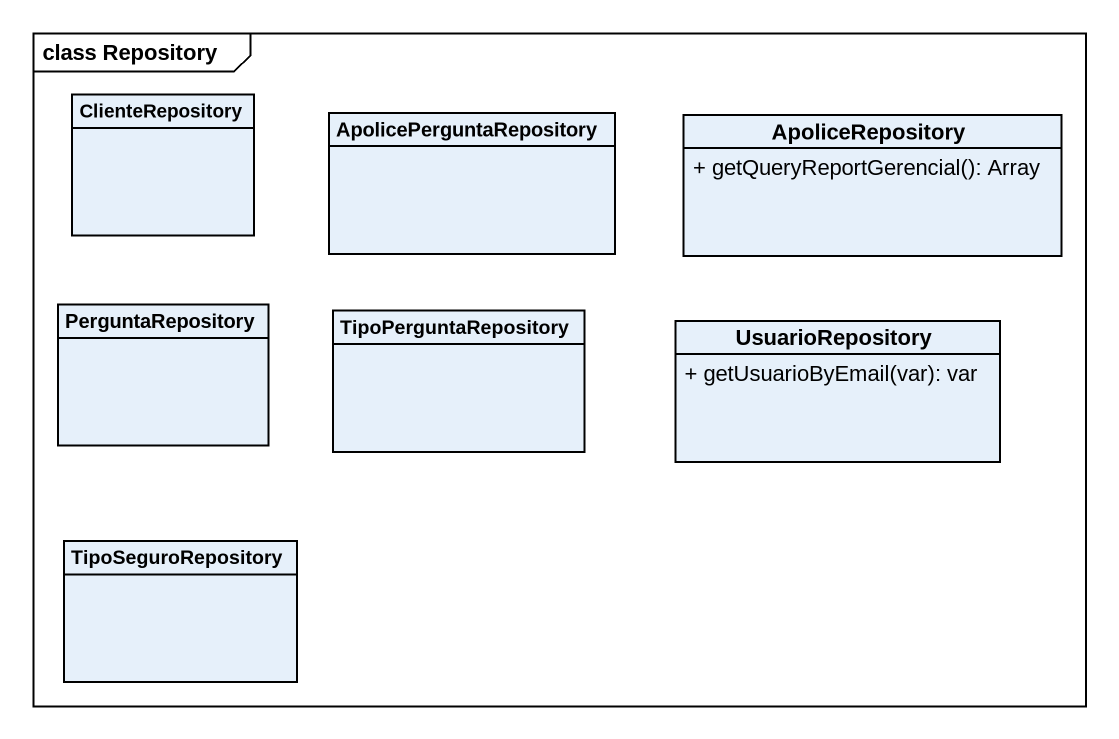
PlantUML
@startuml
mainframe class Repository
hide circle
hide empty members
skinparam classAttributeIconSize 0
class ClienteRepository
class ApolicePerguntaRepository
class ApoliceRepository {
  + getQueryReportGerencial(): Array
}
class PerguntaRepository
class TipoPerguntaRepository
class UsuarioRepository {
  + getUsuarioByEmail(var): var
}
class TipoSeguroRepository
@enduml
